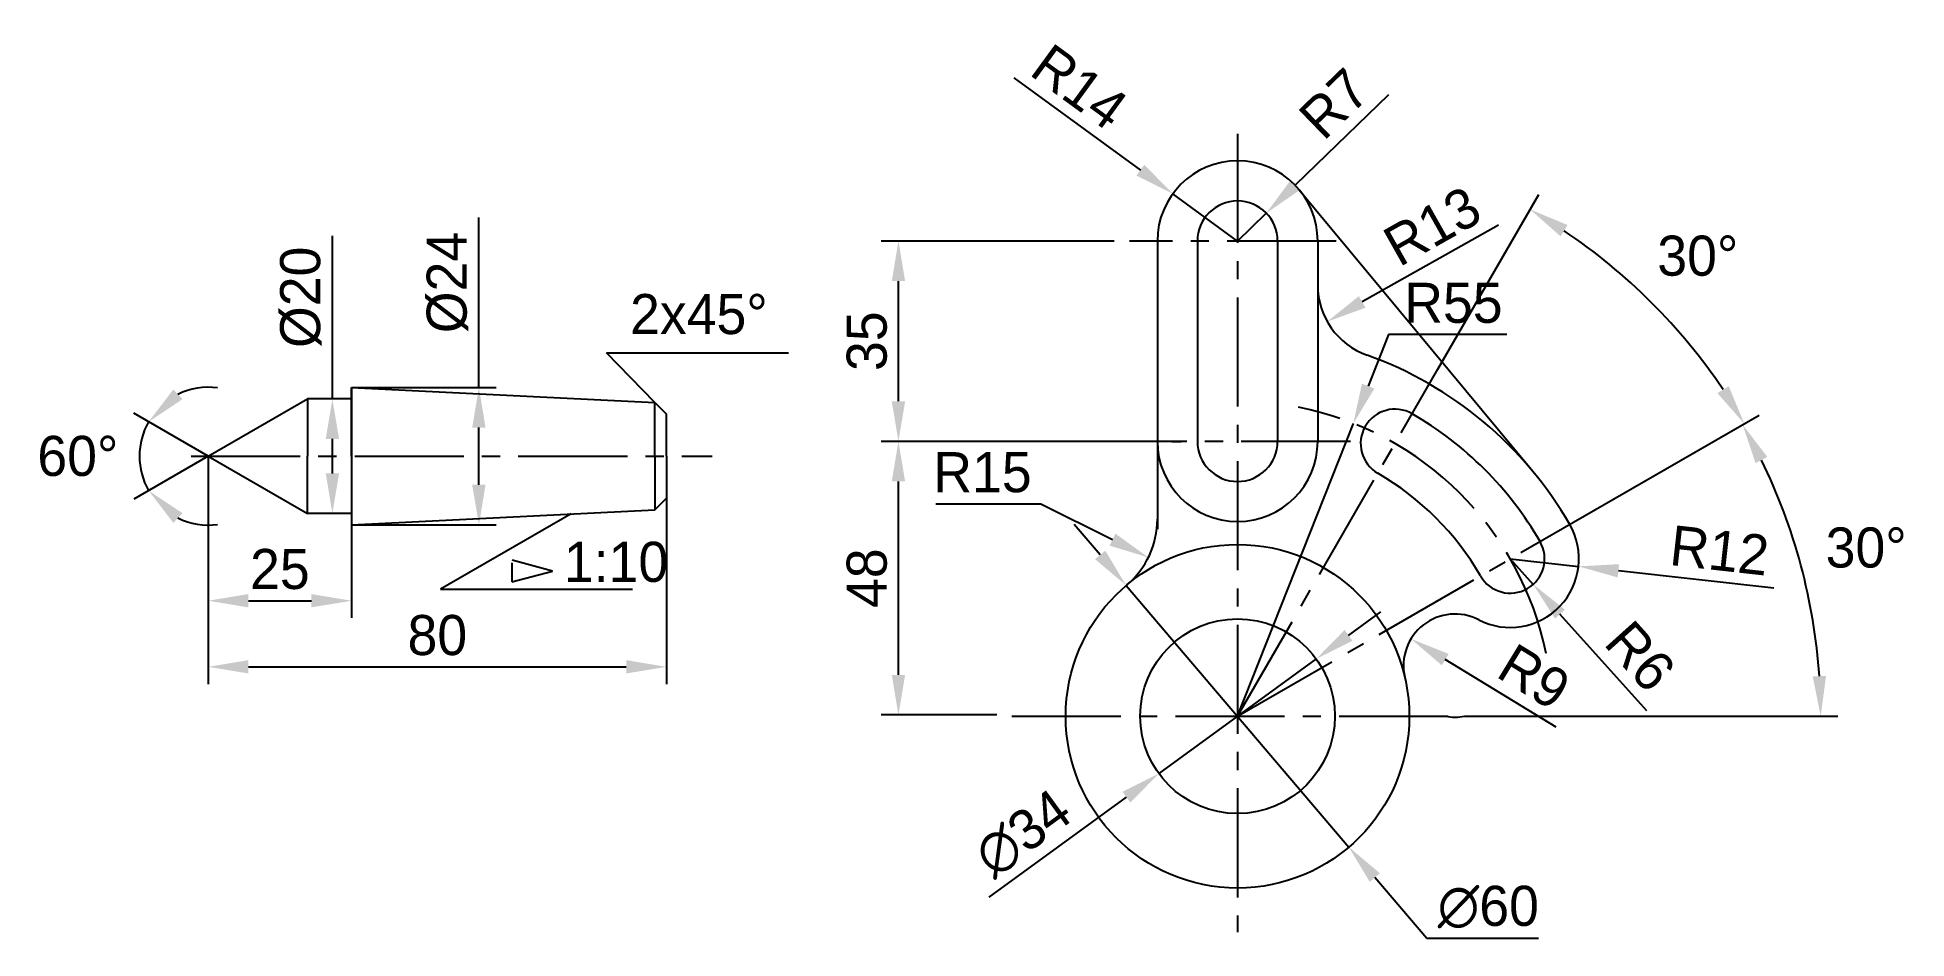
# Model space of a CAD drawing. Header units: millimetres. Extents: x 14 to 340, y 67 to 224.
import ezdxf

# ---------------------------------------------------------------- set-up
doc = ezdxf.new("R2010")
doc.units = ezdxf.units.MM
doc.linetypes.add('CENTER2', pattern=[28.575, 19.05, -3.175, 3.175, -3.175])
doc.layers.add('图层1', color=1, linetype='CENTER2')
doc.layers.add('图层2', color=5, linetype='Continuous')
doc.dimstyles.new('副本 (2)ISO-25', dxfattribs={"dimtxt": 7, "dimasz": 7, "dimexe": 3, "dimexo": 0, "dimgap": 2, "dimtad": 1, "dimdec": 0, "dimdsep": 46, "dimtxsty": 'Standard', "dimcen": 2.5, "dimadec": 0, "dimazin": 0, "dimtfac": 1, "dimtdec": 0, "dimtmove": 0, "dimatfit": 2, "dimfxl": 0, "dimarcsym": 0})
doc.dimstyles.new('副本 (3)ISO-25', dxfattribs={"dimtxt": 7, "dimasz": 7, "dimexe": 3, "dimexo": 0, "dimgap": 2, "dimtad": 2, "dimtih": 1, "dimtoh": 1, "dimdec": 0, "dimdsep": 46, "dimtxsty": 'Standard', "dimcen": 2.5, "dimadec": 0, "dimazin": 0, "dimtfac": 1, "dimtdec": 0, "dimtmove": 0, "dimatfit": 3, "dimfxl": 0, "dimarcsym": 0})
doc.dimstyles.new('副本ISO-25', dxfattribs={"dimtxt": 7, "dimasz": 7, "dimexe": 3, "dimexo": 0, "dimgap": 2, "dimtad": 1, "dimdec": 0, "dimdsep": 46, "dimtxsty": 'Standard', "dimcen": 2.5, "dimadec": 0, "dimazin": 0, "dimtfac": 1, "dimtdec": 0, "dimtmove": 0, "dimatfit": 3, "dimfxl": 0, "dimarcsym": 0})

# ---------------------------------------------------------------- blocks, each defined once
blk = doc.blocks.new('*D2')
at = {"layer": 'Defpoints', "color": 0}
for p in [(43.8, 150.86), (68.8, 138.86), (68.8, 125.61)]:
    blk.add_point(p, dxfattribs=at)
at = {"layer": '图层2', "color": 0, "lineweight": -2}
for p, q in [((43.8, 150.86), (43.8, 122.61)), ((68.8, 138.86), (68.8, 122.61)), ((50.8, 125.61), (61.8, 125.61))]:
    blk.add_line(p, q, dxfattribs=at)
at = {"layer": '图层2', "color": 0}
for points in [[(50.8, 126.78), (50.8, 124.45), (43.8, 125.61)], [(61.8, 126.78), (61.8, 124.45), (68.8, 125.61)]]:
    blk.add_solid(points, dxfattribs=at)
at = {"layer": '图层2', "color": 0, "insert": (56.3, 131.11), "char_height": 7, "attachment_point": 5}
blk.add_mtext('25', dxfattribs=at)
blk = doc.blocks.new('*D3')
at = {"layer": 'Defpoints', "color": 0}
for p in [(43.8, 150.86), (123.8, 143.51), (123.8, 114.07)]:
    blk.add_point(p, dxfattribs=at)
at = {"layer": '图层2', "color": 0, "lineweight": -2}
for p, q in [((43.8, 150.86), (43.8, 111.07)), ((123.8, 143.51), (123.8, 111.07)), ((50.8, 114.07), (116.8, 114.07))]:
    blk.add_line(p, q, dxfattribs=at)
at = {"layer": '图层2', "color": 0}
for points in [[(50.8, 115.24), (50.8, 112.91), (43.8, 114.07)], [(116.8, 115.24), (116.8, 112.91), (123.8, 114.07)]]:
    blk.add_solid(points, dxfattribs=at)
at = {"layer": '图层2', "color": 0, "insert": (83.8, 119.57), "char_height": 7, "attachment_point": 5}
blk.add_mtext('80', dxfattribs=at)
blk = doc.blocks.new('*D10')
at = {"layer": 'Defpoints', "color": 0}
for p in [(68.8, 160.86), (65.47, 140.86), (68.8, 140.86)]:
    blk.add_point(p, dxfattribs=at)
at = {"layer": '图层2', "color": 0, "lineweight": -2}
for p, q in [((65.47, 160.86), (65.47, 189.36)), ((68.8, 160.86), (62.47, 160.86)), ((65.47, 147.86), (65.47, 153.86)), ((68.8, 140.86), (62.47, 140.86))]:
    blk.add_line(p, q, dxfattribs=at)
at = {"layer": '图层2', "color": 0}
for points in [[(64.31, 153.86), (66.64, 153.86), (65.47, 160.86)], [(64.31, 147.86), (66.64, 147.86), (65.47, 140.86)]]:
    blk.add_solid(points, dxfattribs=at)
at = {"layer": '图层2', "color": 0, "insert": (59.97, 178.61), "char_height": 7, "attachment_point": 5, "rotation": 90}
blk.add_mtext('%%c20', dxfattribs=at)
blk = doc.blocks.new('_None')
blk = doc.blocks.new('*D13')
at = {"layer": 'Defpoints', "color": 0}
for p in [(68.8, 162.86), (68.8, 138.86), (91.06, 138.86)]:
    blk.add_point(p, dxfattribs=at)
at = {"layer": '图层2', "color": 0, "lineweight": -2}
for p, q in [((91.06, 162.86), (91.06, 192.52)), ((68.8, 162.86), (94.06, 162.86)), ((91.06, 145.86), (91.06, 155.86)), ((68.8, 138.86), (94.06, 138.86))]:
    blk.add_line(p, q, dxfattribs=at)
at = {"layer": '图层2', "color": 0}
for points in [[(89.89, 155.86), (92.22, 155.86), (91.06, 162.86)], [(89.89, 145.86), (92.22, 145.86), (91.06, 138.86)]]:
    blk.add_solid(points, dxfattribs=at)
at = {"layer": '图层2', "color": 0, "insert": (85.56, 181.19), "char_height": 7, "attachment_point": 5, "rotation": 90}
blk.add_mtext('%%c24', dxfattribs=at)
blk = doc.blocks.new('*D14')
at = {"layer": 'Defpoints', "color": 0}
for p in [(61.12, 160.86), (31.95, 152.95), (43.8, 150.86), (43.8, 150.86), (61.12, 140.86)]:
    blk.add_point(p, dxfattribs=at)
at = {"layer": '图层2', "color": 0, "lineweight": -2}
for q in [(30.78, 158.37), (30.78, 143.34)]:
    blk.add_line((43.8, 150.86), q, dxfattribs=at)
for start, end in [(82.3664, 116.1832), (150, 210), (243.8168, 277.6336)]:
    blk.add_arc((43.8, 150.86), 12.03, start, end, dxfattribs=at)
at = {"layer": '图层2', "color": 0}
for points in [[(39.29, 160.81), (37.69, 162.51), (33.38, 156.87)], [(37.69, 139.21), (39.29, 140.91), (33.38, 144.84)]]:
    blk.add_solid(points, dxfattribs=at)
at = {"layer": '图层2', "color": 0, "insert": (21.02, 150.86), "char_height": 7, "attachment_point": 5}
blk.add_mtext('60°', dxfattribs=at)
blk = doc.blocks.new('*D17')
at = {"layer": 'Defpoints', "color": 0}
for p in [(237.29, 115.45), (209.81, 95.43)]:
    blk.add_point(p, dxfattribs=at)
at = {"layer": '图层2', "color": 0, "lineweight": -2}
for p, q in [((242.94, 119.57), (248.6, 123.7)), ((237.29, 115.45), (209.81, 95.43)), ((180.18, 73.83), (204.15, 91.3))]:
    blk.add_line(p, q, dxfattribs=at)
at = {"layer": '图层2', "color": 0}
for points in [[(242.26, 120.52), (243.63, 118.63), (237.29, 115.45)], [(203.46, 92.25), (204.84, 90.36), (209.81, 95.43)]]:
    blk.add_solid(points, dxfattribs=at)
at = {"layer": '图层2', "color": 0, "insert": (186.1, 84.95), "char_height": 7, "attachment_point": 5, "rotation": 36.0834}
blk.add_mtext('∅34', dxfattribs=at)
blk = doc.blocks.new('*D19')
at = {"layer": 'Defpoints', "color": 0}
for p in [(164.33, 153.44), (200.55, 153.44), (181.54, 105.66)]:
    blk.add_point(p, dxfattribs=at)
at = {"layer": '图层2', "color": 0, "lineweight": -2}
for p, q in [((200.55, 153.44), (161.33, 153.44)), ((164.33, 112.66), (164.33, 146.44)), ((181.54, 105.66), (161.33, 105.66))]:
    blk.add_line(p, q, dxfattribs=at)
at = {"layer": '图层2', "color": 0}
for points in [[(163.16, 146.44), (165.5, 146.44), (164.33, 153.44)], [(163.16, 112.66), (165.5, 112.66), (164.33, 105.66)]]:
    blk.add_solid(points, dxfattribs=at)
at = {"layer": '图层2', "color": 0, "insert": (158.83, 129.55), "char_height": 7, "attachment_point": 5, "rotation": 90}
blk.add_mtext('48', dxfattribs=at)
blk = doc.blocks.new('*D20')
at = {"layer": 'Defpoints', "color": 0}
for p in [(164.33, 188.44), (202.01, 188.44), (200.55, 153.44)]:
    blk.add_point(p, dxfattribs=at)
at = {"layer": '图层2', "color": 0, "lineweight": -2}
for p, q in [((202.01, 188.44), (161.33, 188.44)), ((164.33, 160.44), (164.33, 181.44)), ((200.55, 153.44), (161.33, 153.44))]:
    blk.add_line(p, q, dxfattribs=at)
at = {"layer": '图层2', "color": 0}
for points in [[(163.16, 181.44), (165.5, 181.44), (164.33, 188.44)], [(163.16, 160.44), (165.5, 160.44), (164.33, 153.44)]]:
    blk.add_solid(points, dxfattribs=at)
at = {"layer": '图层2', "color": 0, "insert": (158.83, 170.94), "char_height": 7, "attachment_point": 5, "rotation": 90}
blk.add_mtext('35', dxfattribs=at)
blk = doc.blocks.new('*D21')
at = {"layer": 'Defpoints', "color": 0}
for p in [(212.24, 196.69), (223.55, 188.44)]:
    blk.add_point(p, dxfattribs=at)
at = {"layer": '图层2', "color": 0, "lineweight": -2}
for p, q in [((184.5, 216.93), (206.58, 200.82)), ((223.55, 188.44), (212.24, 196.69))]:
    blk.add_line(p, q, dxfattribs=at)
at = {"layer": '图层2', "color": 0}
blk.add_solid([(207.27, 201.76), (205.9, 199.87), (212.24, 196.69)], dxfattribs=at)
at = {"layer": '图层2', "color": 0, "insert": (195.96, 215.38), "char_height": 7, "attachment_point": 5, "rotation": 323.8803}
blk.add_mtext('R14', dxfattribs=at)
blk = doc.blocks.new('*D22')
at = {"layer": 'Defpoints', "color": 0}
for p in [(228.58, 193.31), (223.55, 188.44)]:
    blk.add_point(p, dxfattribs=at)
at = {"layer": '图层2', "color": 0, "lineweight": -2}
for p, q in [((249.89, 213.94), (233.6, 198.18)), ((223.55, 188.44), (228.58, 193.31))]:
    blk.add_line(p, q, dxfattribs=at)
at = {"layer": '图层2', "color": 0}
blk.add_solid([(232.79, 199.02), (234.42, 197.34), (228.58, 193.31)], dxfattribs=at)
at = {"layer": '图层2', "color": 0, "insert": (240.43, 212.45), "char_height": 7, "attachment_point": 5, "rotation": 44.078}
blk.add_mtext('R7', dxfattribs=at)
blk = doc.blocks.new('*D23')
at = {"layer": 'Defpoints', "color": 0}
for p in [(250.55, 180.74), (239.22, 174.36)]:
    blk.add_point(p, dxfattribs=at)
at = {"layer": '图层2', "color": 0, "lineweight": -2}
blk.add_line((269.13, 191.22), (245.32, 177.8), dxfattribs=at)
at = {"layer": '图层2', "color": 0}
blk.add_solid([(244.75, 178.81), (245.89, 176.78), (239.22, 174.36)], dxfattribs=at)
at = {"layer": '图层2', "color": 0, "insert": (257.57, 191.02), "char_height": 7, "attachment_point": 5, "rotation": 29.4106}
blk.add_mtext('R13', dxfattribs=at)
blk = doc.blocks.new('*D24')
at = {"layer": 'Defpoints', "color": 0}
for p in [(271.18, 132.94), (283.1, 131.61)]:
    blk.add_point(p, dxfattribs=at)
at = {"layer": '图层2', "color": 0, "lineweight": -2}
for p, q in [((271.18, 132.94), (283.1, 131.61)), ((317.23, 127.82), (290.06, 130.84))]:
    blk.add_line(p, q, dxfattribs=at)
at = {"layer": '图层2', "color": 0}
blk.add_solid([(290.19, 132), (289.93, 129.68), (283.1, 131.61)], dxfattribs=at)
at = {"layer": '图层2', "color": 0, "insert": (307.73, 134.41), "char_height": 7, "attachment_point": 5, "rotation": 353.6569}
blk.add_mtext('R12', dxfattribs=at)
blk = doc.blocks.new('*D25')
at = {"layer": 'Defpoints', "color": 0}
for p in [(271.18, 132.94), (275.19, 128.47)]:
    blk.add_point(p, dxfattribs=at)
at = {"layer": '图层2', "color": 0, "lineweight": -2}
for p, q in [((271.18, 132.94), (275.19, 128.47)), ((295.01, 106.4), (279.86, 123.27))]:
    blk.add_line(p, q, dxfattribs=at)
at = {"layer": '图层2', "color": 0}
blk.add_solid([(280.73, 124.05), (279, 122.49), (275.19, 128.47)], dxfattribs=at)
at = {"layer": '图层2', "color": 0, "insert": (293.87, 115.91), "char_height": 7, "attachment_point": 5, "rotation": 311.9277}
blk.add_mtext('R6', dxfattribs=at)
blk = doc.blocks.new('*D26')
at = {"layer": 'Defpoints', "color": 0}
for p in [(253.84, 118.96), (261.53, 114.29)]:
    blk.add_point(p, dxfattribs=at)
at = {"layer": '图层2', "color": 0, "lineweight": -2}
blk.add_line((279.19, 103.54), (259.82, 115.33), dxfattribs=at)
at = {"layer": '图层2', "color": 0}
blk.add_solid([(260.43, 116.32), (259.22, 114.33), (253.84, 118.96)], dxfattribs=at)
at = {"layer": '图层2', "color": 0, "insert": (275.35, 112.31), "char_height": 7, "attachment_point": 5, "rotation": 328.6838}
blk.add_mtext('R9', dxfattribs=at)
blk = doc.blocks.new('*D27')
at = {"layer": 'Defpoints', "color": 0}
for p in [(243.78, 156.58), (223.55, 105.44)]:
    blk.add_point(p, dxfattribs=at)
at = {"layer": '图层2', "color": 0, "lineweight": -2}
for p, q in [((249.92, 172.1), (246.36, 163.09)), ((270.59, 172.1), (249.92, 172.1)), ((223.55, 105.44), (243.78, 156.58))]:
    blk.add_line(p, q, dxfattribs=at)
at = {"layer": '图层2', "color": 0}
blk.add_solid([(245.27, 163.52), (247.44, 162.66), (243.78, 156.58)], dxfattribs=at)
at = {"layer": '图层2', "color": 0, "insert": (261.26, 177.6), "char_height": 7, "attachment_point": 5}
blk.add_mtext('R55', dxfattribs=at)
blk = doc.blocks.new('*D29')
at = {"layer": 'Defpoints', "color": 0}
for p in [(284.17, 140.44), (323.85, 123.13), (184.13, 105.44), (223.55, 105.44), (263.18, 105.44)]:
    blk.add_point(p, dxfattribs=at)
at = {"layer": '图层2', "color": 0, "lineweight": -2}
for p, q in [((284.17, 140.44), (314.35, 157.87)), ((263.18, 105.44), (328.4, 105.44))]:
    blk.add_line(p, q, dxfattribs=at)
blk.add_arc((223.55, 105.44), 101.86, 3.9384, 26.0616, dxfattribs=at)
at = {"layer": '图层2', "color": 0}
for points in [[(314.02, 149.64), (316.08, 150.74), (311.76, 156.37)], [(326.33, 112.47), (324, 112.39), (325.4, 105.44)]]:
    blk.add_solid(points, dxfattribs=at)
at = {"layer": '图层2', "color": 0, "insert": (333.34, 134.86), "char_height": 7, "attachment_point": 5}
blk.add_mtext('30°', dxfattribs=at)
blk = doc.blocks.new('*D30')
at = {"layer": 'Defpoints', "color": 0}
for p in [(301.84, 171.13), (258.55, 166.06), (284.17, 140.44), (223.55, 105.44), (223.55, 105.44)]:
    blk.add_point(p, dxfattribs=at)
at = {"layer": '图层2', "color": 0, "lineweight": -2}
for p, q in [((258.55, 166.06), (276.15, 196.54)), ((284.17, 140.44), (314.65, 158.04))]:
    blk.add_line(p, q, dxfattribs=at)
blk.add_arc((223.55, 105.44), 102.2, 33.9252, 56.0748, dxfattribs=at)
at = {"layer": '图层2', "color": 0}
for points in [[(279.97, 189.25), (281.2, 191.23), (274.65, 193.95)], [(309.34, 163.09), (307.36, 161.86), (312.05, 156.54)]]:
    blk.add_solid(points, dxfattribs=at)
at = {"layer": '图层2', "color": 0, "insert": (303.94, 185.83), "char_height": 7, "attachment_point": 5}
blk.add_mtext('30°', dxfattribs=at)
blk = doc.blocks.new('*D31')
at = {"layer": 'Defpoints', "color": 0}
for p in [(204.1, 128.28), (242.99, 82.59)]:
    blk.add_point(p, dxfattribs=at)
at = {"layer": '图层2', "color": 0, "lineweight": -2}
for p, q in [((199.56, 133.61), (195.03, 138.94)), ((204.1, 128.28), (242.99, 82.59)), ((256.6, 66.6), (247.53, 77.26)), ((276.1, 66.6), (256.6, 66.6))]:
    blk.add_line(p, q, dxfattribs=at)
at = {"layer": '图层2', "color": 0}
for points in [[(200.45, 134.37), (198.68, 132.86), (204.1, 128.28)], [(248.42, 78.02), (246.64, 76.51), (242.99, 82.59)]]:
    blk.add_solid(points, dxfattribs=at)
at = {"layer": '图层2', "color": 0, "insert": (267.35, 72.1), "char_height": 7, "attachment_point": 5}
blk.add_mtext('∅60', dxfattribs=at)
blk = doc.blocks.new('*D32')
at = {"layer": 'Defpoints', "color": 0}
for p in [(194.55, 139.85), (207.98, 133.17)]:
    blk.add_point(p, dxfattribs=at)
at = {"layer": '图层2', "color": 0, "lineweight": -2}
for p, q in [((170.84, 142.52), (189.17, 142.52)), ((189.17, 142.52), (201.71, 136.29))]:
    blk.add_line(p, q, dxfattribs=at)
at = {"layer": '图层2', "color": 0}
blk.add_solid([(202.23, 137.33), (201.19, 135.24), (207.98, 133.17)], dxfattribs=at)
at = {"layer": '图层2', "color": 0, "insert": (179.01, 148.02), "char_height": 7, "attachment_point": 5}
blk.add_mtext('R15', dxfattribs=at)

msp = doc.modelspace()

# ---------------------------------------------------------------- linework, layer by layer
for p, q in [((234.32, 197.38), (275.11, 148.22)), ((209.55, 188.44), (209.55, 153.44)), ((216.55, 188.44), (216.55, 153.44)), ((230.55, 188.44), (230.55, 153.44)), ((237.55, 188.44), (237.55, 153.44)), ((43.8, 150.86), (61.12, 160.86)), ((68.8, 160.86), (61.12, 160.86)), ((61.12, 160.86), (61.12, 150.86)), ((68.8, 150.86), (68.8, 162.86)), ((68.8, 150.86), (68.8, 162.86)), ((68.8, 150.86), (68.8, 162.86)), ((68.8, 162.86), (121.8, 160.21)), ((68.8, 162.86), (68.8, 138.86)), ((121.8, 150.86), (121.8, 160.21)), ((121.8, 160.21), (123.8, 158.21)), ((123.8, 150.86), (123.8, 158.21)), ((209.55, 153.44), (209.55, 138.11)), ((43.8, 150.86), (61.12, 140.86)), ((61.12, 140.86), (61.12, 150.86)), ((68.8, 150.86), (68.8, 138.86)), ((68.8, 150.86), (68.8, 138.86)), ((68.8, 150.86), (68.8, 138.86)), ((121.8, 150.86), (121.8, 141.51)), ((123.8, 150.86), (123.8, 143.51)), ((68.8, 140.86), (61.12, 140.86)), ((68.8, 138.86), (121.8, 141.51)), ((121.8, 141.51), (123.8, 143.51))]:
    msp.add_line(p, q)
for radius in [30, 17]:
    msp.add_circle((223.55, 105.44), radius)
for centre, radius, start, end in [((223.55, 188.44), 14, 0, 180), ((223.55, 188.44), 7, 0, 180), ((250.55, 180.74), 13, 180, 250.2754), ((223.55, 105.44), 67, 30, 70.2754), ((251.05, 153.07), 6, 60, 240), ((223.55, 105.44), 61, 30, 60), ((223.55, 153.44), 14, 180, 0), ((223.55, 153.44), 7, 180, 0), ((223.55, 105.44), 49, 30, 60), ((194.55, 139.85), 15, 310.124, 0), ((271.18, 132.94), 12, 242.649, 30), ((271.18, 132.94), 6, 210, 30), ((261.53, 114.29), 9, 62.649, 193.1124), ((261.53, 114.29), 9, 259.4416, 280.5584)]:
    msp.add_arc(centre, radius, start, end)
at = {"layer": '图层1'}
for p, q in [((223.55, 207.15), (223.55, 67.71)), ((240.79, 188.44), (204.66, 188.44)), ((223.55, 105.44), (258.55, 166.06)), ((243.26, 153.44), (200.55, 153.44)), ((212.05, 153.44), (213.69, 153.44)), ((213.69, 153.44), (213.69, 153.44)), ((40.79, 150.86), (131.81, 150.86)), ((223.55, 105.44), (284.17, 140.44)), ((184.13, 105.44), (263.18, 105.44))]:
    msp.add_line(p, q, dxfattribs=at)
msp.add_arc((223.55, 105.44), 55, 11.4877, 78.829, dxfattribs=at)
at = {"layer": '图层2'}
for p, q in [((121.8, 160.21), (113.34, 168.88)), ((113.34, 168.88), (145.11, 168.88)), ((107.17, 140.78), (84.37, 127.61)), ((96.83, 132.21), (96.83, 128.91)), ((96.83, 128.91), (103.89, 130.8)), ((103.89, 130.8), (96.85, 132.69)), ((84.37, 127.61), (117.88, 127.61))]:
    msp.add_line(p, q, dxfattribs=at)

# ---------------------------------------------------------------- texts
for s, p in [('2x45%%d', (117.46, 172.18)), ('1:10', (105.91, 128.91))]:
    msp.add_text(s, height=7, dxfattribs=at).set_placement(p)

# ---------------------------------------------------------------- dimensions: what is measured, and where the dimension line sits
for center, mpoint, picture, middle in [((223.55, 188.44), (212.24, 196.69), '*D21', (195.96, 215.38)), ((223.55, 188.44), (228.58, 193.31), '*D22', (240.43, 212.45)), ((271.18, 132.94), (283.1, 131.61), '*D24', (307.73, 134.41)), ((271.18, 132.94), (275.19, 128.47), '*D25', (293.87, 115.91))]:
    dim = msp.add_radius_dim(center=center, mpoint=mpoint, dimstyle='副本ISO-25', dxfattribs=at)
    dim.commit()
    dim.dimension.update_dxf_attribs({"geometry": picture, "text_midpoint": middle})
for base, line1, line2, picture, middle in [((301.84, 171.13), ((223.55, 105.44), (284.17, 140.44)), ((223.55, 105.44), (258.55, 166.06)), '*D30', (303.94, 185.83)), ((31.95, 152.95), ((43.8, 150.86), (61.12, 140.86)), ((43.8, 150.86), (61.12, 160.86)), '*D14', (21.02, 150.86)), ((323.85, 123.13), ((184.13, 105.44), (263.18, 105.44)), ((223.55, 105.44), (284.17, 140.44)), '*D29', (333.34, 134.86))]:
    dim = msp.add_angular_dim_2l(base=base, line1=line1, line2=line2, dimstyle='副本 (3)ISO-25', dxfattribs=at)
    dim.commit()
    dim.dimension.update_dxf_attribs({"geometry": picture, "text_midpoint": middle})
for center, mpoint, dimstyle, picture, middle in [((250.55, 180.74), (239.22, 174.36), '副本ISO-25', '*D23', (260.27, 186.23)), ((223.55, 105.44), (243.78, 156.58), '副本 (3)ISO-25', '*D27', (261.26, 172.1)), ((194.55, 139.85), (207.98, 133.17), '副本 (3)ISO-25', '*D32', (179.01, 142.52))]:
    dim = msp.add_radius_dim(center=center, mpoint=mpoint, dimstyle=dimstyle, dxfattribs=at)
    dim.commit()
    dim.dimension.update_dxf_attribs({"geometry": picture, "text_midpoint": middle, "dimtype": 164})
dim = msp.add_linear_dim(base=(65.47, 140.86), p1=(68.8, 160.86), p2=(68.8, 140.86), angle=90, text='%%c20', dimstyle='副本 (2)ISO-25', override={"dimjust": 1, "dimldrblk": 'None'}, dxfattribs=at)
dim.commit()
dim.dimension.update_dxf_attribs({"geometry": '*D10', "text_midpoint": (59.97, 178.61)})
dim = msp.add_linear_dim(base=(91.06, 138.86), p1=(68.8, 162.86), p2=(68.8, 138.86), angle=90, text='%%c24', dimstyle='副本 (2)ISO-25', override={"dimjust": 1}, dxfattribs=at)
dim.commit()
dim.dimension.update_dxf_attribs({"geometry": '*D13', "text_midpoint": (91.06, 181.19), "dimtype": 160})
dim = msp.add_linear_dim(base=(164.33, 188.44), p1=(200.55, 153.44), p2=(202.01, 188.44), angle=90, dimstyle='副本ISO-25', override={"dimtmove": 1}, dxfattribs=at)
dim.commit()
dim.dimension.update_dxf_attribs({"geometry": '*D20', "text_midpoint": (158.83, 170.94)})
dim = msp.add_linear_dim(base=(164.33, 153.44), p1=(181.54, 105.66), p2=(200.55, 153.44), angle=90, dimstyle='副本ISO-25', dxfattribs=at)
dim.commit()
dim.dimension.update_dxf_attribs({"geometry": '*D19', "text_midpoint": (158.83, 129.55)})
for base, p2, picture, middle in [((68.8, 125.61), (68.8, 138.86), '*D2', (56.3, 131.11)), ((123.8, 114.07), (123.8, 143.51), '*D3', (83.8, 119.57))]:
    dim = msp.add_linear_dim(base=base, p1=(43.8, 150.86), p2=p2, dimstyle='副本ISO-25', dxfattribs=at)
    dim.commit()
    dim.dimension.update_dxf_attribs({"geometry": picture, "text_midpoint": middle})
for p1, p2, dimstyle, picture, middle in [((204.1, 128.28), (242.99, 82.59), '副本 (3)ISO-25', '*D31', (267.35, 72.1)), ((237.29, 115.45), (209.81, 95.43), '副本ISO-25', '*D17', (186.1, 84.95))]:
    dim = msp.add_diameter_dim_2p(p1=p1, p2=p2, dimstyle=dimstyle, dxfattribs=at)
    dim.commit()
    dim.dimension.update_dxf_attribs({"geometry": picture, "text_midpoint": middle})
dim = msp.add_radius_dim(center=(261.53, 114.29), mpoint=(253.84, 118.96), dimstyle='副本ISO-25', override={"dimtmove": 1}, dxfattribs=at)
dim.commit()
dim.dimension.update_dxf_attribs({"geometry": '*D26', "text_midpoint": (272.49, 107.62), "dimtype": 164})

doc.saveas('drawing.dxf')
